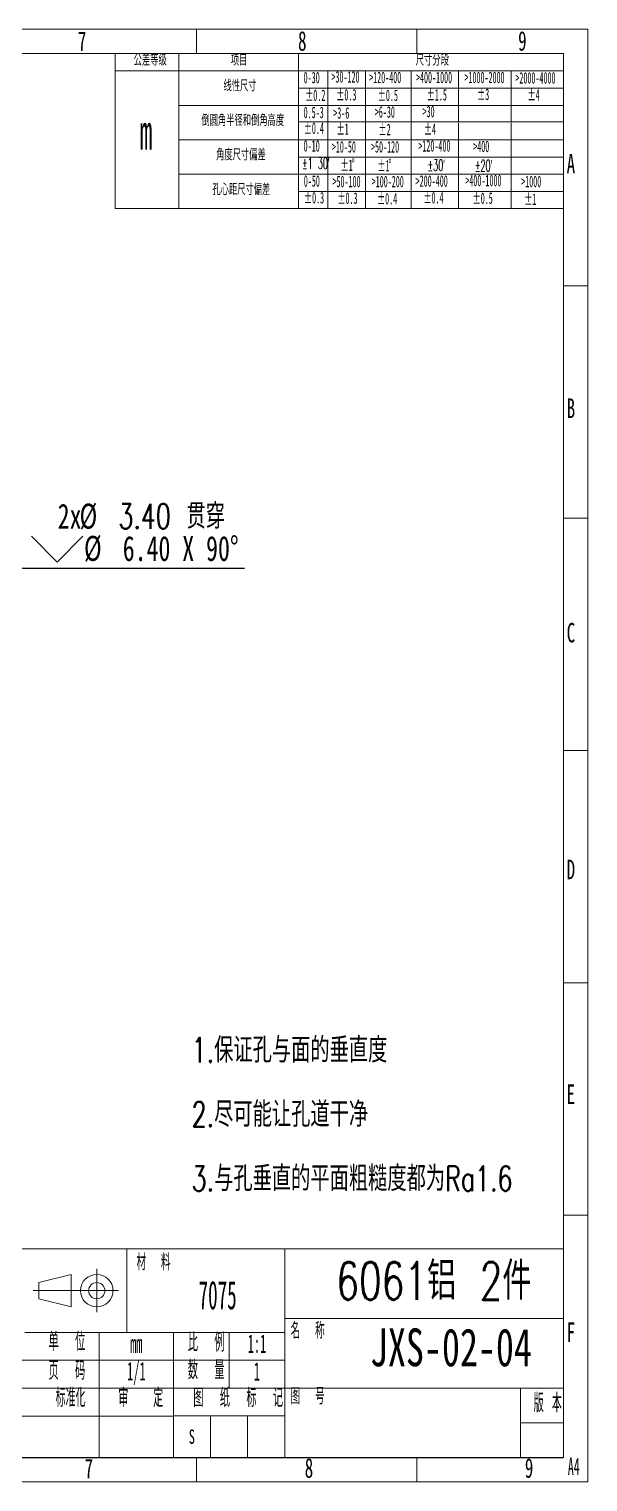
# Model space of a CAD drawing. Header units: millimetres. Extents: x -26 to 292, y -4 to 206.
# Drawn here: x 213.9 to 292.2, y 2.8 to 206.2 of the extents above; entities that cross this region are included whole.
import ezdxf

# ---------------------------------------------------------------- set-up
doc = ezdxf.new("R2010")
doc.units = ezdxf.units.MM
doc.layers.add('10', color=7, linetype='Continuous')
doc.layers.add('SLD-0', color=7, linetype='Continuous')
doc.layers.add('粗实线层', color=7, linetype='Continuous', lineweight=25)
doc.styles.add('SLDTEXTSTYLE0', font='TXT', dxfattribs={"width": 0.7, "bigfont": 'bigfont'})
doc.styles.add('SLDTEXTSTYLE1', font='TXT', dxfattribs={"width": 0.7})
doc.styles.add('SLDTEXTSTYLE10', font='TXT', dxfattribs={"width": 0.510549})
doc.styles.add('SLDTEXTSTYLE11', font='TXT', dxfattribs={"width": 0.516878})
doc.styles.add('SLDTEXTSTYLE12', font='TXT', dxfattribs={"width": 0.516878, "bigfont": 'bigfont'})
doc.styles.add('SLDTEXTSTYLE2', font='TXT', dxfattribs={"width": 0.49, "bigfont": 'bigfont'})
doc.styles.add('SLDTEXTSTYLE3', font='TXT', dxfattribs={"width": 0.495, "bigfont": 'bigfont'})
doc.styles.add('SLDTEXTSTYLE4', font='TXT', dxfattribs={"width": 0.496, "bigfont": 'bigfont'})
doc.styles.add('SLDTEXTSTYLE5', font='TXT', dxfattribs={"width": 0.5125, "bigfont": 'bigfont'})
doc.styles.add('SLDTEXTSTYLE6', font='TXT', dxfattribs={"width": 0.49})
doc.styles.add('SLDTEXTSTYLE7', font='TXT', dxfattribs={"width": 0.638186})
doc.dimstyles.new('SLDDIMSTYLE7', dxfattribs={"dimtxt": 3.5, "dimasz": 2, "dimexe": 0, "dimexo": 0.0625, "dimgap": 0.875, "dimtad": 0, "dimtih": 1, "dimtoh": 1, "dimrnd": 1e-09, "dimzin": 12, "dimdsep": 46, "dimtxsty": 'SLDTEXTSTYLE1', "dimsah": 1, "dimcen": 0, "dimadec": 0, "dimazin": 3, "dimtfac": 1, "dimtofl": 0, "dimtmove": 0, "dimatfit": 3, "dimfxl": 0, "dimfrac": 2, "dimtolj": 1, "dimtzin": 12, "dimarcsym": 0})

# ---------------------------------------------------------------- blocks, each defined once
blk = doc.blocks.new('SW_NOTE_0')
at = {"layer": '粗实线层', "color": 0, "char_height": 3.5, "attachment_point": 1, "style": 'SLDTEXTSTYLE0'}
for s, insert in [('1.保证孔与面的垂直度', (0, 4.51)), ('2.尽可能让孔道干净', (0, -4.49)), ('3.与孔垂直的平面粗糙度都为Ra1.6', (0, -13.49))]:
    blk.add_mtext(s, dxfattribs=dict(at, insert=insert))
blk = doc.blocks.new('SW_NOTE_0_2')
at = {"layer": 'SLD-0', "color": 0, "char_height": 1.6, "attachment_point": 1, "style": 'SLDTEXTSTYLE11'}
for s, insert in [('±1', (0, 2.06)), ('°', (1.55, 2.19))]:
    blk.add_mtext(s, dxfattribs=dict(at, insert=insert))
blk = doc.blocks.new('SW_NOTE_0_3')
at = {"layer": 'SLD-0', "color": 0, "char_height": 1.6, "attachment_point": 1, "style": 'SLDTEXTSTYLE11'}
for s, insert in [('±1', (0, 2.06)), ('°', (1.55, 2.19))]:
    blk.add_mtext(s, dxfattribs=dict(at, insert=insert))
blk = doc.blocks.new('SW_SYMBOL_HOLE_SINK')
at = {"layer": '10', "color": 0}
for p, q in [((0, 875), (800, 75)), ((800, 75), (1600, 875))]:
    blk.add_line(p, q, dxfattribs=at)
blk = doc.blocks.new('_D_19')
at = {"layer": '10'}
for p, q in [((154.97, 141.42), (158.27, 140.82)), ((158.27, 140.82), (213.02, 130.75)), ((213.02, 130.75), (244.13, 130.75))]:
    blk.add_line(p, q, dxfattribs=at)
blk.add_solid([(158.27, 140.82), (160.2, 140.21), (160.29, 140.7)], dxfattribs=at)
at = {"layer": '10', "xscale": 0.004511737089201878, "yscale": 0.004511737089201878, "zscale": 0.004511737089201878}
blk.add_blockref('SW_SYMBOL_HOLE_SINK', (214.27, 131.27), dxfattribs=at)
at = {"layer": '10', "char_height": 3.5, "attachment_point": 1}
for s, insert, style in [('2x', (217.95, 139.78), 'SLDTEXTSTYLE1'), ('%%c', (221.01, 139.79), 'SLDTEXTSTYLE1'), ('3.40 贯穿', (226.44, 139.78), 'SLDTEXTSTYLE0'), ('%%c', (221.63, 135.28), 'SLDTEXTSTYLE1'), ('6.40 X 90°', (227.06, 135.26), 'SLDTEXTSTYLE1')]:
    blk.add_mtext(s, dxfattribs=dict(at, insert=insert, style=style))

msp = doc.modelspace()

# ---------------------------------------------------------------- linework, layer by layer
at = {"layer": 'SLD-0', "color": 179, "linetype": 'Continuous', "lineweight": 18}
for p, q in [((4.5, 206.245), (292.2, 206.245)), ((237.4, 202.82), (237.4, 206.245)), ((237.4, 202.82), (237.4, 206.245)), ((268.225, 202.82), (268.225, 206.245)), ((268.225, 202.82), (268.225, 206.245)), ((292.2, 206.245), (292.2, 2.8)), ((21.625, 202.82), (288.775, 202.82)), ((225.984, 202.793), (288.775, 202.82)), ((225.984, 202.793), (225.984, 181.11)), ((234.928, 202.793), (234.928, 181.11)), ((251.668, 202.793), (251.668, 181.11)), ((288.775, 6.225), (288.775, 202.82)), ((288.775, 202.82), (288.775, 181.11)), ((225.984, 200.373), (234.907, 200.373)), ((234.928, 200.388), (288.761, 200.388)), ((255.797, 200.388), (255.797, 197.983)), ((261.072, 200.388), (261.072, 181.11)), ((267.446, 200.388), (267.446, 181.11)), ((274.097, 200.388), (274.097, 193.239)), ((281.436, 200.388), (281.436, 193.239)), ((251.699, 197.983), (288.761, 197.983)), ((255.797, 197.98), (255.797, 195.575)), ((234.928, 195.54), (288.761, 195.54)), ((255.797, 195.54), (255.797, 181.11)), ((251.699, 193.269), (288.775, 193.269)), ((274.097, 193.135), (274.097, 181.11)), ((281.436, 193.135), (281.436, 181.11)), ((234.928, 190.73), (288.775, 190.73)), ((251.678, 188.325), (288.775, 188.325)), ((234.928, 185.92), (288.775, 185.92)), ((251.678, 183.515), (288.775, 183.515)), ((225.984, 181.11), (288.761, 181.11)), ((288.775, 170.282), (292.2, 170.282)), ((288.775, 137.745), (292.2, 137.745)), ((288.775, 105.207), (292.2, 105.207)), ((288.775, 72.67), (292.2, 72.67)), ((288.775, 40.133), (292.2, 40.133)), ((171.742, 35.436), (288.742, 35.436)), ((227.642, 23.736), (227.642, 35.436)), ((249.742, 35.436), (249.742, 6.186)), ((288.776, 35.436), (288.776, 6.186)), ((223.417, 29.586), (223.417, 32.619)), ((215.292, 30.723), (219.842, 31.861)), ((215.292, 30.723), (215.292, 28.448)), ((215.292, 28.448), (215.292, 30.723)), ((219.842, 31.861), (219.842, 27.311)), ((214.533, 29.586), (220.704, 29.586)), ((223.417, 29.586), (220.6, 29.586)), ((223.417, 29.586), (226.45, 29.586)), ((223.417, 29.586), (223.417, 26.553)), ((215.292, 28.448), (219.842, 27.311)), ((249.742, 25.686), (288.742, 25.686)), ((213.342, 23.736), (249.742, 23.736)), ((223.742, 6.186), (223.742, 23.736)), ((234.142, 6.186), (234.142, 23.736)), ((241.942, 23.736), (241.942, 15.936)), ((171.742, 19.836), (249.742, 19.836)), ((171.742, 15.936), (249.742, 15.936)), ((249.742, 15.936), (288.742, 15.936)), ((282.776, 6.186), (282.776, 15.936)), ((171.742, 12.036), (234.136, 12.022)), ((234.142, 12.036), (249.742, 12.036)), ((239.342, 6.186), (239.342, 12.036)), ((244.542, 6.186), (244.542, 12.036)), ((282.776, 11.061), (288.776, 11.061)), ((288.775, 6.225), (21.625, 6.225)), ((171.742, 6.186), (288.742, 6.186)), ((237.4, 6.225), (237.4, 2.8)), ((237.4, 6.225), (237.4, 2.8)), ((268.225, 6.225), (268.225, 2.8)), ((268.225, 6.225), (268.225, 2.8)), ((292.2, 2.8), (4.5, 2.8))]:
    msp.add_line(p, q, dxfattribs=at)
for radius in [2.275, 1.138]:
    msp.add_circle((223.417, 29.586), radius, dxfattribs=at)

# ---------------------------------------------------------------- block references
at = {"layer": 'SLD-0'}
for name, p in [('SW_NOTE_0_3', (257.574, 185.917)), ('SW_NOTE_0_2', (262.725, 185.85))]:
    msp.add_blockref(name, p, dxfattribs=at)
at = {"layer": '粗实线层'}
msp.add_blockref('SW_NOTE_0', (236.706, 60.523), dxfattribs=at)

# ---------------------------------------------------------------- texts
at = {"layer": 'SLD-0'}
for s, insert, char_height, attachment_point, style in [('7', (220.775, 205.895), 2.74, 1, 'SLDTEXTSTYLE7'), ('8', (251.6, 205.953), 2.74, 1, 'SLDTEXTSTYLE7'), ('9', (282.425, 205.953), 2.74, 1, 'SLDTEXTSTYLE7'), ('公差等级', (228.587, 202.732), 1.6, 1, 'SLDTEXTSTYLE12'), ('项目', (242.193, 202.71), 1.6, 1, 'SLDTEXTSTYLE12'), ('尺寸分段', (268.092, 202.722), 1.6, 1, 'SLDTEXTSTYLE12'), ('0-30', (252.388, 200.253), 1.6, 1, 'SLDTEXTSTYLE11'), ('>30-120', (256.277, 200.342), 1.6, 1, 'SLDTEXTSTYLE11'), ('>120-400', (261.557, 200.275), 1.6, 1, 'SLDTEXTSTYLE11'), ('>400-1000', (268.118, 200.275), 1.6, 1, 'SLDTEXTSTYLE11'), ('>1000-2000', (274.903, 200.275), 1.6, 1, 'SLDTEXTSTYLE11'), ('>2000-4000', (282.032, 200.208), 1.6, 1, 'SLDTEXTSTYLE11'), ('线性尺寸', (241.164, 199.128), 1.6, 1, 'SLDTEXTSTYLE12'), ('±0.2', (252.617, 197.778), 1.6, 1, 'SLDTEXTSTYLE11'), ('±0.3', (256.966, 197.845), 1.6, 1, 'SLDTEXTSTYLE11'), ('±0.5', (262.781, 197.774), 1.6, 1, 'SLDTEXTSTYLE11'), ('±1.5', (269.628, 197.841), 1.6, 1, 'SLDTEXTSTYLE11'), ('±3', (276.69, 197.907), 1.6, 1, 'SLDTEXTSTYLE11'), ('±4', (283.761, 197.841), 1.6, 1, 'SLDTEXTSTYLE11'), ('0.5-3', (252.388, 195.369), 1.6, 1, 'SLDTEXTSTYLE11'), ('>6-30', (262.356, 195.436), 1.6, 1, 'SLDTEXTSTYLE11'), ('>30', (269.046, 195.503), 1.6, 1, 'SLDTEXTSTYLE11'), ('倒圆角半径和倒角高度', (238.075, 194.285), 1.6, 1, 'SLDTEXTSTYLE12'), ('±0.4', (252.416, 193.162), 1.6, 1, 'SLDTEXTSTYLE11'), ('>3-6', (256.536, 195.302), 1.6, 1, 'SLDTEXTSTYLE11'), ('m', (229.435, 194.352), 5, 1, 'SLDTEXTSTYLE11'), ('±1', (257.009, 193.034), 1.6, 1, 'SLDTEXTSTYLE11'), ('±2', (262.873, 192.973), 1.6, 1, 'SLDTEXTSTYLE11'), ('±4', (269.226, 193.034), 1.6, 1, 'SLDTEXTSTYLE11'), ('角度尺寸偏差', (240.135, 189.467), 1.6, 1, 'SLDTEXTSTYLE12'), ('0-10', (252.388, 190.686), 1.6, 1, 'SLDTEXTSTYLE11'), ('>10-50', (256.335, 190.553), 1.6, 1, 'SLDTEXTSTYLE11'), ('>50-120', (261.821, 190.553), 1.6, 1, 'SLDTEXTSTYLE11'), ('>120-400', (268.444, 190.686), 1.6, 1, 'SLDTEXTSTYLE11'), ('>400', (276.137, 190.62), 1.6, 1, 'SLDTEXTSTYLE11'), ('±1 30′', (252.178, 188.237), 1.5875, 1, 'SLDTEXTSTYLE12'), ('±30′', (269.75, 187.979), 1.6, 1, 'SLDTEXTSTYLE12'), ('±20′', (276.373, 187.912), 1.6, 1, 'SLDTEXTSTYLE12'), ('A', (289.22, 188.766), 2.74, 1, 'SLDTEXTSTYLE7'), ('0-50', (252.413, 185.769), 1.6, 1, 'SLDTEXTSTYLE11'), ('>50-100', (256.427, 185.702), 1.6, 1, 'SLDTEXTSTYLE11'), ('>100-200', (261.913, 185.702), 1.6, 1, 'SLDTEXTSTYLE11'), ('>200-400', (268.067, 185.769), 1.6, 1, 'SLDTEXTSTYLE11'), ('>400-1000', (275.025, 185.836), 1.6, 1, 'SLDTEXTSTYLE11'), ('>1000', (282.852, 185.702), 1.6, 1, 'SLDTEXTSTYLE11'), ('孔心距尺寸偏差', (239.609, 184.597), 1.6, 1, 'SLDTEXTSTYLE12'), ('±0.3', (252.442, 183.427), 1.6, 1, 'SLDTEXTSTYLE11'), ('±0.3', (257.124, 183.36), 1.6, 1, 'SLDTEXTSTYLE11'), ('±0.4', (262.677, 183.294), 1.6, 1, 'SLDTEXTSTYLE11'), ('±0.4', (269.166, 183.427), 1.6, 1, 'SLDTEXTSTYLE11'), ('±0.5', (276.057, 183.36), 1.6, 1, 'SLDTEXTSTYLE11'), ('±1', (283.282, 183.227), 1.6, 1, 'SLDTEXTSTYLE11'), ('B', (289.22, 154.515), 2.74, 1, 'SLDTEXTSTYLE7'), ('C', (289.22, 123.098), 2.74, 1, 'SLDTEXTSTYLE7'), ('D', (289.22, 89.934), 2.74, 1, 'SLDTEXTSTYLE7'), ('E', (289.22, 58.47), 2.74, 1, 'SLDTEXTSTYLE7'), ('材  料', (228.994, 34.723), 2.275, 1, 'SLDTEXTSTYLE5'), ('7075', (240.346, 30.968), 4, 2, 'SLDTEXTSTYLE6'), ('名  称', (250.57, 25.142), 2.275, 1, 'SLDTEXTSTYLE5'), ('F', (289.22, 25.137), 2.74, 1, 'SLDTEXTSTYLE7'), ('单  位', (219.239, 23.736), 2.6, 2, 'SLDTEXTSTYLE3'), ('mm', (228.953, 23.467), 2.6, 2, 'SLDTEXTSTYLE6'), ('比  例', (238.737, 23.657), 2.6, 2, 'SLDTEXTSTYLE3'), ('1:1', (245.855, 23.472), 2.6, 2, 'SLDTEXTSTYLE6'), ('页  码', (219.237, 19.698), 2.6, 2, 'SLDTEXTSTYLE3'), ('1/1', (228.967, 19.61), 2.6, 2, 'SLDTEXTSTYLE6'), ('数  量', (238.74, 19.781), 2.6, 2, 'SLDTEXTSTYLE3'), ('1', (245.849, 19.572), 2.6, 2, 'SLDTEXTSTYLE6'), ('标准化', (219.749, 15.899), 2.6, 2, 'SLDTEXTSTYLE2'), ('审   定', (229.58, 15.875), 2.6, 2, 'SLDTEXTSTYLE4'), ('图  纸  标  记', (243.224, 15.884), 2.6, 2, 'SLDTEXTSTYLE4'), ('图  号', (250.567, 15.947), 2.275, 1, 'SLDTEXTSTYLE5'), ('版 本', (286.579, 15.165), 2.6, 2, 'SLDTEXTSTYLE2'), ('S', (236.732, 10.14), 2, 2, 'SLDTEXTSTYLE7'), ('A4', (290.216, 6.185), 2.3975, 2, 'SLDTEXTSTYLE10'), ('7', (221.714, 6.062), 2.74, 1, 'SLDTEXTSTYLE7'), ('8', (252.539, 6.119), 2.74, 1, 'SLDTEXTSTYLE7'), ('9', (283.364, 6.119), 2.74, 1, 'SLDTEXTSTYLE7')]:
    msp.add_mtext(s, dxfattribs=dict(at, insert=insert, char_height=char_height, attachment_point=attachment_point, style=style))
at = {"layer": '粗实线层', "char_height": 5.2917, "attachment_point": 1}
for s, insert, style in [('6061铝 2件', (256.968, 33.597), 'SLDTEXTSTYLE0'), ('JXS-02-04', (261.672, 24.294), 'SLDTEXTSTYLE1')]:
    msp.add_mtext(s, dxfattribs=dict(at, insert=insert, style=style))

# ---------------------------------------------------------------- dimensions: what is measured, and where the dimension line sits
at = {"layer": '10'}
dim = msp.add_radius_dim(center=(154.969, 141.424), mpoint=(158.274, 140.817), text='2x%%c 3.40 贯穿\\P{\\fGDT;w}%%c 6.40 X 90°', dimstyle='SLDDIMSTYLE7', override={"dimpost": '<>'}, dxfattribs=at)
dim.commit()
dim.dimension.update_dxf_attribs({"geometry": '_D_19', "text_midpoint": (229.2, 135.266), "dimtype": 164})

doc.saveas('drawing.dxf')
